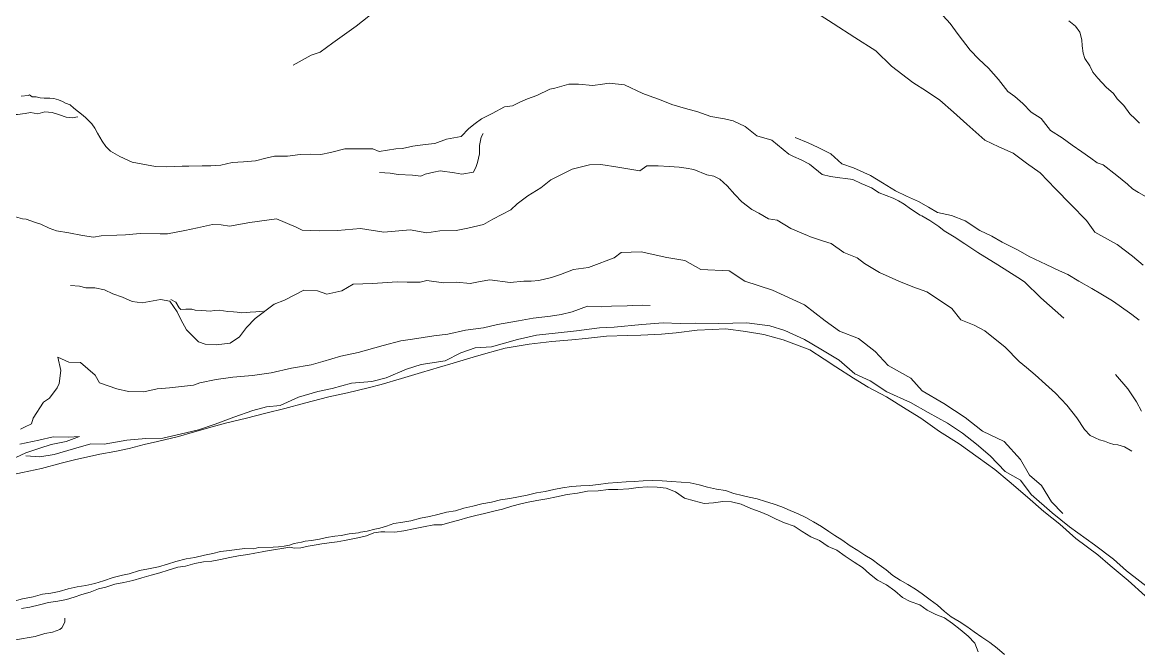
# Model space of a CAD drawing. Extents: x 683321 to 688873, y 7661944 to 7668387.
# Drawn here: x 687588.5 to 687874.3, y 7667466.3 to 7667626.8 of the extents above; entities that cross this region are included whole.
import ezdxf

# ---------------------------------------------------------------- set-up
doc = ezdxf.new("R2010")
doc.units = 0
doc.header["$MEASUREMENT"] = 0
doc.layers.add('01 CRESTA_Line', color=3, linetype='Continuous', lineweight=20)

msp = doc.modelspace()

# ---------------------------------------------------------------- linework, layer by layer
at = {"layer": '01 CRESTA_Line'}
for points in [[(687657.83, 7667615.82, 4318.94), (687662.48, 7667618.38, 4319.71), (687664.77, 7667619.17, 4320.18), (687667.99, 7667621.55, 4320.21), (687670.97, 7667623.69, 4320.25), (687673.96, 7667625.84, 4320.23), (687678.84, 7667629.62, 4320.22)], [(687790.67, 7667630.01, 4320.32), (687796.14, 7667626.47, 4320.3), (687801.61, 7667622.94, 4320.32), (687806.99, 7667619.51, 4320.29), (687811.02, 7667615.56, 4320.32), (687816.52, 7667611.45, 4320.33), (687819.96, 7667609.16, 4320.38), (687823.41, 7667606.87, 4320.43), (687826.89, 7667603.81, 4320.45), (687830.36, 7667600.75, 4320.42), (687834.9, 7667596.65, 4320.5), (687838.53, 7667594.99, 4320.51), (687842.15, 7667593.33, 4320.51), (687845.62, 7667590.81, 4320.52), (687849.09, 7667588.28, 4320.53), (687853.04, 7667584.23, 4320.53), (687856.99, 7667580.18, 4320.49), (687860.94, 7667576.12, 4320.44), (687863.07, 7667573.09, 4320.43), (687864.6, 7667572.26, 4320.08), (687868.79, 7667569.99, 4320.48), (687872.7, 7667566.94, 4320.38), (687875.51, 7667564.69, 4320.35)], [(687823.34, 7667629.49, 4329.97), (687826.09, 7667626.54, 4329.92), (687828.13, 7667623.72, 4329.93), (687831.21, 7667619.71, 4329.95), (687833.4, 7667617.4, 4329.96), (687835.86, 7667615.04, 4329.97), (687838.42, 7667612.14, 4329.95), (687840.78, 7667609.12, 4329.94), (687842.65, 7667607.83, 4329.93), (687844.66, 7667606.01, 4329.91), (687846.82, 7667603.81, 4329.91), (687849.34, 7667602.22, 4329.89), (687851.71, 7667599.1, 4329.86), (687854.69, 7667597.22, 4329.87), (687857.27, 7667595.36, 4329.92), (687859.73, 7667593.63, 4329.92), (687862.03, 7667592.01, 4329.93), (687863.7, 7667590.82, 4329.98), (687865.21, 7667590.34, 4329.95), (687868.74, 7667587.62, 4329.76), (687871.46, 7667585.38, 4329.5), (687872.78, 7667584.22, 4329.48), (687874.27, 7667583.24, 4329.5), (687877.46, 7667581.5, 4330.22)], [(687856.44, 7667627.18, 4340.49), (687858.15, 7667625.81, 4340.34), (687859.27, 7667624.25, 4340.07), (687859.76, 7667622.29, 4339.78), (687859.88, 7667620.82, 4338.93), (687860.08, 7667618.92, 4337.72), (687860.56, 7667617.51, 4336.94), (687861.85, 7667615.67, 4336.43), (687862.62, 7667614.07, 4335.87), (687863.89, 7667612.51, 4335.52), (687866.03, 7667610.21, 4335.28), (687867.84, 7667608.59, 4335.12), (687868.85, 7667607.27, 4334.78), (687870.5, 7667605.5, 4334.53), (687872.09, 7667603.37, 4334.52), (687873.46, 7667602.1, 4334.43), (687874.52, 7667600.99, 4334.41)], [(687855.13, 7667551.15, 4310.43), (687849.23, 7667556.34, 4310.43), (687845.07, 7667560.39, 4310.42), (687843.34, 7667561.53, 4310.4), (687838.22, 7667564.73, 4310.34), (687833.11, 7667567.93, 4310.4), (687829.85, 7667570.12, 4310.37), (687827.12, 7667571.95, 4310.04), (687824.52, 7667573.49, 4310.17), (687823.19, 7667574.61, 4310.47), (687820.82, 7667576.14, 4310.5), (687818.84, 7667577.34, 4310.42), (687818.38, 7667577.5, 4310.44), (687815.91, 7667579.12, 4310.48), (687814.24, 7667580.28, 4310.41), (687812.8, 7667581.12, 4310.27), (687811.49, 7667581.83, 4310.41), (687807.92, 7667583.16, 4310.57), (687805.96, 7667584.47, 4310.93), (687803.24, 7667585.6, 4310.86), (687801.17, 7667586.63, 4310.6), (687799.3, 7667586.89, 4310.6), (687797.8, 7667587.01, 4310.63), (687795.45, 7667587.32, 4310.48), (687793.27, 7667587.91, 4310.38), (687790.06, 7667590.48, 4310.3), (687787.87, 7667591.63, 4310.45), (687785.98, 7667592.46, 4310.6), (687784.79, 7667593.07, 4310.33), (687780.36, 7667596.66, 4310.49), (687776.58, 7667597.78, 4310.39), (687773.54, 7667600.14, 4310.49), (687770.51, 7667601.61, 4310.38), (687768.3, 7667602.12, 4310.39), (687764.75, 7667602.72, 4310.41), (687761.2, 7667603.99, 4310.19), (687758.88, 7667604.57, 4310.39), (687754.82, 7667605.8, 4310.4), (687751.68, 7667607.02, 4310.49), (687748.96, 7667607.97, 4310.53), (687747.38, 7667608.61, 4310.22), (687742.66, 7667610.8, 4310.14), (687738.75, 7667611.2, 4309.77), (687737.09, 7667610.98, 4309.71), (687734.56, 7667610.66, 4310.15), (687730.9, 7667611.01, 4309.8), (687728.47, 7667610.99, 4309.84), (687724.87, 7667609.99, 4310.06), (687723.55, 7667609.71, 4309.96), (687720.21, 7667608.11, 4310.04), (687717.85, 7667607.23, 4309.77), (687716.05, 7667606.49, 4309.74), (687714.05, 7667605.48, 4310.06), (687711.97, 7667605.19, 4310.1), (687708.78, 7667603.45, 4310.05), (687706.1, 7667602.08, 4310.24), (687704.49, 7667600.9, 4310.19), (687702.81, 7667599.68, 4310.23), (687700.83, 7667597.61, 4310.87), (687697.11, 7667596.88, 4310.23), (687694.15, 7667595.81, 4310.09), (687691.68, 7667595.55, 4310.26), (687688.53, 7667595.08, 4310.7), (687685.87, 7667594.53, 4310.91), (687684.1, 7667594.4, 4310.85), (687679.88, 7667593.78, 4311.01), (687678.27, 7667594.47, 4311.09), (687674.45, 7667594.46, 4310.92), (687671.06, 7667594.4, 4310.75), (687667.42, 7667593.46, 4311.14), (687664.98, 7667593.02, 4311.23), (687662.23, 7667593.04, 4311.05), (687659.68, 7667592.97, 4310.82), (687656.41, 7667592.53, 4310.74), (687653.04, 7667592.59, 4310.28), (687650.89, 7667592.09, 4310.58), (687648.19, 7667591.41, 4310.78), (687645.15, 7667591.11, 4310.41), (687642.24, 7667590.92, 4310.04), (687639.38, 7667590.3, 4310.34), (687636.81, 7667590.13, 4310.28), (687634.57, 7667590.11, 4310.1), (687631.14, 7667589.97, 4310.19), (687629.45, 7667590, 4310.07), (687625.32, 7667589.85, 4310.1), (687622.63, 7667589.94, 4310.15), (687616.66, 7667591.01, 4309.99), (687613.51, 7667592.44, 4309.66), (687611.11, 7667593.84, 4309.34), (687609.89, 7667595.06, 4309.36), (687608.98, 7667596.43, 4309.35), (687608.36, 7667597.43, 4309.68), (687607.74, 7667598.47, 4309.57), (687607.05, 7667599.72, 4309.65), (687606.33, 7667600.81, 4309.68), (687604.71, 7667602.49, 4309.68), (687603.68, 7667603.33, 4309.74), (687602.9, 7667603.91, 4309.74), (687601.67, 7667604.84, 4309.73), (687600.73, 7667605.66, 4309.83), (687599.56, 7667606.14, 4309.81), (687598.8, 7667606.56, 4309.99), (687597.78, 7667606.98, 4309.99), (687596.59, 7667607.28, 4309.99), (687595.53, 7667607.38, 4309.93), (687594.86, 7667607.37, 4309.87), (687594.09, 7667607.4, 4309.83), (687593.09, 7667607.47, 4309.66), (687592.08, 7667607.71, 4309.42), (687591.05, 7667607.77, 4309.28), (687590.32, 7667608.26, 4309.47), (687589.98, 7667608.08, 4309.28), (687588.2, 7667607.87, 4309.11)], [(687602.69, 7667602.6, 4308.94), (687601.31, 7667602.35, 4308.7), (687599.7, 7667602.57, 4308.64), (687598.07, 7667603.17, 4308.9), (687596.13, 7667603.74, 4308.99), (687594.29, 7667603.89, 4308.86), (687592.48, 7667603.37, 4308.73), (687590.59, 7667603.75, 4308.22), (687589.22, 7667603.44, 4307.86), (687587.26, 7667603.24, 4307.32), (687585.11, 7667603.21, 4306.63), (687584.14, 7667603.07, 4306.43), (687582.23, 7667602.6, 4306.19), (687580.8, 7667602.63, 4306), (687578.14, 7667602.17, 4305.97), (687576.9, 7667601.92, 4305.8), (687574.96, 7667601.06, 4305.48), (687572.63, 7667599.97, 4304.83), (687571.4, 7667599.17, 4304.55), (687570.11, 7667597.89, 4304.15), (687568.79, 7667597.16, 4303.98)], [(687679.98, 7667588.38, 4305.58), (687682.73, 7667588.19, 4305.55), (687684.75, 7667587.9, 4305.65), (687688.39, 7667587.71, 4305.94), (687690.53, 7667587.47, 4306.29), (687691.68, 7667587.93, 4306.47), (687693.83, 7667588.5, 4307.45), (687695.49, 7667588.82, 4308.11), (687699.2, 7667588.33, 4308.22), (687701.06, 7667587.94, 4308.33), (687704.06, 7667588.48, 4307.44), (687704.71, 7667589.9, 4307.39), (687705.05, 7667590.95, 4307.28), (687705.56, 7667593.16, 4307.17), (687705.57, 7667595.26, 4306.85), (687706.03, 7667597.44, 4305.84), (687706.48, 7667598.38, 4305.47)], [(687874.46, 7667550.6, 4316.5), (687872.53, 7667552.06, 4316.08), (687869.32, 7667554.39, 4315.69), (687867.63, 7667555.57, 4315.31), (687864.6, 7667557.37, 4314.99), (687862.29, 7667558.7, 4314.68), (687859.02, 7667560.59, 4314.25), (687856.21, 7667562.25, 4314.02), (687854.07, 7667563.25, 4313.49), (687850.62, 7667564.83, 4313.13), (687846.28, 7667566.93, 4312.61), (687843.45, 7667568.54, 4312.06), (687839.35, 7667570.6, 4312.4), (687836.74, 7667572.1, 4312.14), (687833.68, 7667573.55, 4311.82), (687829.92, 7667576.04, 4312.21), (687826.39, 7667577.35, 4312.16), (687822.83, 7667578.18, 4312.13), (687820.48, 7667579.52, 4312.12), (687817.94, 7667580.95, 4311.96), (687814.88, 7667582.35, 4311.87), (687812.04, 7667583.68, 4311.93), (687808.7, 7667585.71, 4312.1), (687805.62, 7667587.58, 4311.86), (687801.35, 7667589.56, 4311.7), (687798.36, 7667590.62, 4311.54), (687795.49, 7667593.18, 4311.75), (687792.28, 7667594.81, 4311.58), (687789.69, 7667596, 4311.61), (687786.34, 7667597.35, 4311.71)], [(687872.61, 7667517.09, 4300.62), (687870.67, 7667518.21, 4300.55), (687869, 7667518.72, 4300.3), (687867.95, 7667518.81, 4300.4), (687866.85, 7667519.18, 4300.37), (687865.54, 7667519.62, 4300.34), (687864.31, 7667519.99, 4300.32), (687863.15, 7667520.51, 4300.23), (687861.94, 7667521.08, 4300.32), (687860.41, 7667522.62, 4300.21), (687858.46, 7667525.62, 4300.13), (687855.92, 7667528.89, 4300.1), (687853.01, 7667531.91, 4300.07), (687850.43, 7667534.26, 4300.1), (687847.84, 7667536.6, 4300.14), (687845.6, 7667538.53, 4299.9), (687843.71, 7667540.05, 4300.08), (687840.12, 7667543.73, 4299.99), (687834.91, 7667547.87, 4299.9), (687832.18, 7667549.33, 4300.03), (687828.78, 7667550.68, 4300.03), (687826.51, 7667553.57, 4300.03), (687823.29, 7667555.72, 4300.02), (687820.07, 7667557.86, 4300.06), (687816.52, 7667559.17, 4300.14), (687812.91, 7667560.59, 4300.15), (687807.99, 7667562.79, 4300.23), (687804.09, 7667565.12, 4300.26), (687802.21, 7667566.56, 4300.1), (687798.87, 7667567.96, 4300.26), (687795.62, 7667570.22, 4299.85), (687793.65, 7667570.8, 4300.22), (687790.27, 7667571.91, 4300.22), (687789.53, 7667572.3, 4300.17), (687785.29, 7667574.04, 4300.16), (687781.73, 7667576.19, 4300.18), (687779.56, 7667576.55, 4300.14), (687777.04, 7667578.01, 4300.42), (687775.27, 7667578.91, 4300.19), (687772.73, 7667580.89, 4300.01), (687770.93, 7667582.79, 4300.36), (687768.96, 7667585, 4300.39), (687767.06, 7667586.7, 4300.43), (687765.58, 7667587.48, 4300.41), (687763.78, 7667587.82, 4300.36), (687760.47, 7667589.14, 4300.41), (687758.49, 7667589.49, 4300.07), (687756.64, 7667589.79, 4300.05), (687754.15, 7667589.9, 4299.82), (687751.32, 7667590.13, 4299.68), (687748.36, 7667590.06, 4299.84), (687746.58, 7667588.83, 4300.06), (687740.97, 7667589.79, 4300.07), (687736.63, 7667590.46, 4300.3), (687733.76, 7667590.35, 4300.34), (687729.27, 7667589.28, 4300.54), (687726.06, 7667587.62, 4300.32), (687723.79, 7667586.52, 4300.38), (687721.3, 7667584.5, 4300.58), (687717.9, 7667582.39, 4300.39), (687715.18, 7667580.33, 4301.13), (687713.54, 7667578.82, 4301.3), (687708.97, 7667576.42, 4301.29), (687706.57, 7667575.07, 4301.52), (687702.6, 7667574.16, 4301.01), (687699.57, 7667573.57, 4301.12), (687695.42, 7667573.42, 4301.22), (687692.11, 7667572.95, 4300.84), (687687.84, 7667573.74, 4301.44), (687681.1, 7667573.09, 4301.42), (687675.07, 7667574.1, 4300.77), (687669.17, 7667573.52, 4300.38), (687664.58, 7667573.5, 4300.45), (687660.18, 7667573.62, 4300.31), (687658.65, 7667574.42, 4300.41), (687653.59, 7667576.5, 4300.38), (687646.76, 7667575.6, 4300.28), (687641.58, 7667574.63, 4299.67), (687639.39, 7667574.99, 4300.37), (687637.19, 7667575.04, 4300.88), (687633.34, 7667574.19, 4300.54), (687630.09, 7667573.58, 4300.15), (687625.67, 7667572.71, 4300.38), (687623.84, 7667572.7, 4300.33), (687618.66, 7667572.74, 4299.92), (687614.96, 7667572.44, 4299.59), (687612.71, 7667572.32, 4299.23), (687608.74, 7667572.14, 4298.6), (687606.78, 7667571.83, 4298.47), (687603.89, 7667572.23, 4298.38), (687600.44, 7667572.94, 4298.31), (687597.29, 7667573.42, 4298.08), (687595.35, 7667574.13, 4298.43), (687593.24, 7667575.17, 4298.66), (687591.9, 7667575.58, 4298.46), (687589.46, 7667576.46, 4298.33), (687588.53, 7667576.49, 4298.34), (687586.73, 7667577.06, 4298.43)], [(687854.9, 7667501.17, 4290.35), (687852.03, 7667504.15, 4290.3), (687849.48, 7667508.29, 4290.79), (687846.34, 7667510.93, 4290.26), (687844.03, 7667514.96, 4289.54), (687839.91, 7667519.56, 4289.58), (687834.32, 7667522.18, 4289.56), (687829.94, 7667525.68, 4289.45), (687824.42, 7667529.31, 4289.45), (687818.88, 7667532.5, 4289.33), (687815.95, 7667535.75, 4289.21), (687810.15, 7667539, 4288.99), (687806.87, 7667542.61, 4288.93), (687802.59, 7667545.91, 4288.84), (687797.75, 7667547.78, 4288.72), (687794.08, 7667550.45, 4288.63), (687788.8, 7667554.56, 4288.52), (687780.55, 7667558.31, 4288.39), (687773.53, 7667560.6, 4288.43), (687769.52, 7667563.22, 4288.43), (687762.23, 7667563.53, 4288.35), (687758.16, 7667565.9, 4288.35), (687753.52, 7667566.66, 4288.32), (687746.98, 7667568.12, 4288.37), (687741.83, 7667567.9, 4288.32), (687740, 7667566.53, 4288.41), (687734.19, 7667564.34, 4288.36), (687733.43, 7667564.1, 4288.52), (687729.63, 7667563.6, 4288.56), (687726.32, 7667562.29, 4288.51), (687723.97, 7667561.54, 4288.37), (687720.75, 7667560.73, 4288.71), (687718.83, 7667560.56, 4288.76), (687716.88, 7667560.6, 4288.68), (687713.4, 7667560.24, 4288.45), (687708.23, 7667560.93, 4288.32), (687705.74, 7667560.47, 4288.65), (687703.17, 7667559.96, 4289.32), (687699.66, 7667560.3, 4289.34), (687696.31, 7667560.19, 4289.09), (687692.06, 7667560.72, 4288.8), (687690.36, 7667560.32, 4288.95), (687687, 7667560.3, 4289.19), (687684.49, 7667560.44, 4288.97), (687678.14, 7667560.03, 4289.04), (687673.23, 7667559.79, 4288.94), (687670.33, 7667558.07, 4289.17), (687666.5, 7667557.28, 4289.26), (687664.11, 7667558.14, 4289.25), (687660.62, 7667558.28, 4288.75), (687655.66, 7667555.75, 4289.47), (687652.97, 7667554.73, 4288.54), (687648.17, 7667551.06, 4288.51), (687645.89, 7667548.71, 4288.27), (687644.1, 7667546.36, 4288.41), (687641.75, 7667544.76, 4288.12), (687638.11, 7667544.3, 4288.1), (687635.36, 7667544.49, 4288.52), (687633.61, 7667545.09, 4288.56), (687630.59, 7667548.13, 4286.94), (687629.06, 7667550.75, 4287.86), (687628.14, 7667552.76, 4288.07), (687626.31, 7667555.47, 4289.05), (687623.93, 7667555.87, 4289.27), (687621.05, 7667555.41, 4289.24), (687619.22, 7667555.08, 4289.66), (687616.67, 7667555.38, 4289.3), (687614.18, 7667556.45, 4289.53), (687611.72, 7667557.36, 4289.21), (687609.59, 7667558.38, 4289.27), (687607.05, 7667558.85, 4289.49), (687604.76, 7667558.92, 4289.54), (687603.18, 7667559.27, 4289.26), (687600.81, 7667559.45, 4288.57)], [(687588.09, 7667522.75, 4268.56), (687589.08, 7667523.23, 4268.6), (687590.85, 7667524.12, 4270.26), (687591.27, 7667525.58, 4270.88), (687593.96, 7667529.59, 4271.92), (687595.47, 7667530.67, 4272.4), (687597.46, 7667533.28, 4273.72), (687597.99, 7667534.41, 4274.09), (687598.38, 7667537.7, 4275.26), (687597.6, 7667541.11, 4277.59), (687600.43, 7667539.86, 4279.13), (687603.45, 7667539.75, 4279.98), (687607.19, 7667536.54, 4280.06), (687608.28, 7667534.6, 4280.03), (687612.75, 7667533.02, 4279.9), (687615.66, 7667532.4, 4280.53), (687619.66, 7667532.25, 4280.07), (687623.07, 7667533, 4279.77), (687626.2, 7667533.3, 4279.98), (687632.36, 7667533.96, 4280.04), (687633.94, 7667534.55, 4280.02), (687638.14, 7667535.4, 4280.31), (687642.45, 7667536, 4280.37), (687647.41, 7667536.46, 4280.03), (687652.24, 7667537.17, 4279.77), (687657.44, 7667538.33, 4279.72), (687662.43, 7667539.22, 4279.97), (687665.48, 7667540.04, 4280.08), (687670.03, 7667541.39, 4279.94), (687674.47, 7667542.34, 4279.59), (687680.91, 7667544.13, 4279.97), (687685.4, 7667545.33, 4280.16), (687688.42, 7667545.74, 4280.22), (687693.85, 7667546.57, 4280.21), (687697.42, 7667547.06, 4280.02), (687701.94, 7667548.05, 4280.21), (687706.61, 7667548.68, 4280.36), (687710.18, 7667549.5, 4280.09), (687715.51, 7667550.42, 4280.15), (687719.28, 7667551.1, 4280.13), (687723.7, 7667551.64, 4280.03), (687726.46, 7667552.06, 4280.13), (687729.27, 7667552.71, 4280.52), (687733.17, 7667554.16, 4281), (687736.73, 7667554.06, 4280.65), (687739.37, 7667554.15, 4280.29), (687743.33, 7667554.3, 4279.69), (687744.65, 7667554.36, 4279.49), (687747.21, 7667554.42, 4279.12), (687749.25, 7667554.4, 4278.61)], [(687626.58, 7667555.89, 4289.4), (687627.78, 7667555.25, 4289.47), (687628.63, 7667553.78, 4289.61), (687629.07, 7667553.36, 4289.45), (687630.36, 7667553.44, 4289.4), (687631.88, 7667553.43, 4289.36), (687632.75, 7667553.16, 4289.44), (687634.49, 7667553.06, 4289.42), (687636.66, 7667552.92, 4289.45), (687637.67, 7667553.05, 4289.51), (687638.9, 7667553.18, 4289.39), (687641.09, 7667552.84, 4289.47), (687642.6, 7667552.77, 4289.41), (687643.48, 7667552.66, 4289.45), (687644.56, 7667552.52, 4289.44), (687645.94, 7667552.53, 4289.53), (687646.86, 7667552.69, 4289.61), (687648.32, 7667552.71, 4289.55), (687650.21, 7667552.87, 4289.54)], [(687875.96, 7667480.08, 4292.98), (687871.67, 7667484.02, 4292.43), (687867.02, 7667487.87, 4291.88), (687863.86, 7667490.57, 4291.24), (687858.19, 7667494.77, 4290.99), (687854.13, 7667498.39, 4290.36), (687850.02, 7667501.7, 4289.83), (687845.87, 7667505.34, 4289.38), (687841.17, 7667509.35, 4288.88), (687837.53, 7667512.37, 4288.25), (687833.25, 7667515.48, 4287.88), (687828.4, 7667519, 4287.38), (687823.36, 7667522.16, 4286.87), (687818.52, 7667525.56, 4286.34), (687814.83, 7667527.84, 4285.88), (687809.74, 7667530.96, 4285.44), (687805.07, 7667533.47, 4285.18), (687801.3, 7667535.78, 4284.96), (687796.8, 7667538.63, 4284.56), (687793.82, 7667540.65, 4284.32), (687790.09, 7667543, 4283.81), (687783.32, 7667545.56, 4283.36), (687778.34, 7667546.91, 4282.92), (687773.68, 7667547.73, 4282.62), (687768.61, 7667548.41, 4282.34), (687765.09, 7667548.22, 4281.93), (687761.25, 7667548.03, 4281.71), (687755.9, 7667547.41, 4281.3), (687752.15, 7667547, 4281.05), (687746.86, 7667546.77, 4280.72), (687743.42, 7667546.67, 4280.36), (687738.09, 7667546.51, 4279.99), (687732.72, 7667545.89, 4279.76), (687729.24, 7667545.59, 4279.4), (687724.09, 7667545.17, 4279.01), (687718.28, 7667544.45, 4278.5), (687712.1, 7667543.45, 4278.1), (687707.19, 7667542.05, 4277.85), (687703.93, 7667541.13, 4277.46), (687698.84, 7667539.63, 4276.9), (687695.31, 7667538.55, 4276.6), (687690.72, 7667537.21, 4276.15), (687685.58, 7667535.67, 4275.72), (687680.38, 7667534.15, 4275.22), (687677.09, 7667533.32, 4274.77), (687671.77, 7667532.03, 4274.47), (687667.03, 7667530.99, 4274), (687660.78, 7667529.35, 4273.53), (687655.7, 7667528, 4273.01), (687650.89, 7667526.79, 4272.34), (687645.91, 7667525.5, 4271.7), (687640.56, 7667524.27, 4271.14), (687637.14, 7667523.34, 4270.76), (687632, 7667521.9, 4270.22), (687628.48, 7667520.82, 4269.92), (687623.11, 7667519.54, 4269.54), (687619.67, 7667518.77, 4268.94), (687615.89, 7667517.82, 4268.43), (687612.21, 7667517.03, 4268.05), (687608.4, 7667516.33, 4267.65), (687601.91, 7667514.91, 4267.1), (687598.47, 7667514.01, 4266.71), (687593.42, 7667512.66, 4266.16), (687588.53, 7667511.67, 4265.76), (687583.39, 7667510.49, 4265.25)], [(687877.23, 7667481.79, 4292.78), (687871.22, 7667486.49, 4292.26), (687867.9, 7667489.5, 4291.6), (687863.03, 7667493.1, 4291.26), (687856.63, 7667497.75, 4290.68), (687852.2, 7667501.36, 4289.98), (687846.78, 7667506.04, 4289.47), (687844.08, 7667509.65, 4288.93), (687840.16, 7667511.93, 4288.47), (687836.34, 7667515.89, 4288.17), (687832.76, 7667518.9, 4287.73), (687829.22, 7667521.68, 4287.11), (687825.36, 7667524.26, 4286.54), (687820.4, 7667527, 4286.36), (687815.94, 7667529.58, 4286.05), (687809.87, 7667532.27, 4285.73), (687805.58, 7667535.08, 4285.32), (687801.69, 7667536.86, 4285.03), (687797.63, 7667540.4, 4284.67), (687792.97, 7667543.17, 4284.3), (687788.73, 7667545.65, 4283.73), (687783.73, 7667547.97, 4283.22), (687779.86, 7667549.19, 4282.62), (687774.04, 7667549.95, 4282.51), (687766.85, 7667549.77, 4282.21), (687760.97, 7667549.85, 4281.77), (687756.97, 7667549.72, 4281.37), (687752.56, 7667549.89, 4280.65), (687747.16, 7667549.53, 4280.43), (687740.06, 7667548.78, 4280.28), (687736.32, 7667548.68, 4279.83), (687730.39, 7667547.86, 4279.53), (687724.94, 7667547.26, 4279.09), (687720.14, 7667546.73, 4278.5), (687715.29, 7667545.7, 4278.24), (687708.67, 7667543.75, 4277.94), (687704.49, 7667543.5, 4277.41), (687700.8, 7667542.26, 4277), (687696.78, 7667540.23, 4276.73), (687690.65, 7667539.3, 4276.39), (687686.86, 7667538.1, 4275.88), (687681.67, 7667535.89, 4275.38), (687678.03, 7667534.9, 4274.97), (687672.76, 7667534.49, 4274.64), (687667.84, 7667533.15, 4274.28), (687664.15, 7667532.4, 4273.93), (687659.19, 7667530.95, 4273.58), (687654.51, 7667528.82, 4273.04), (687651.02, 7667528.46, 4272.46), (687647.56, 7667527.52, 4271.92), (687642.64, 7667525.83, 4271.59), (687637.91, 7667523.98, 4271.06), (687633.63, 7667522.59, 4270.62), (687628.91, 7667521.46, 4270.18), (687624.49, 7667520.45, 4269.84), (687620.12, 7667520.32, 4269.18), (687615.28, 7667519.91, 4268.51), (687609.43, 7667518.91, 4268), (687606.05, 7667518.95, 4267.39), (687601.63, 7667517.69, 4267.01), (687596.68, 7667516.28, 4266.63), (687592.98, 7667515.61, 4266.11), (687589.39, 7667515.88, 4265.78)], [(687868.37, 7667536.71, 4310.51), (687871.53, 7667533.08, 4310.48), (687873.74, 7667529.72, 4310.17), (687875.05, 7667527.37, 4310.31)], [(687585.54, 7667514.87, 4265.55), (687589.38, 7667516.7, 4266.25), (687592.96, 7667517.83, 4267.05), (687595.9, 7667518.82, 4267.33), (687599.75, 7667519.61, 4267.73), (687603.12, 7667520.87, 4268.37), (687600.39, 7667520.67, 4268.09), (687596.41, 7667520.72, 4267.19), (687592.75, 7667519.93, 4266.6), (687587.91, 7667518.85, 4265.78)], [(687839.99, 7667465.12, 4291.41), (687838.13, 7667466.66, 4291.25), (687836.24, 7667468.13, 4291), (687834.15, 7667469.48, 4290.86), (687832.21, 7667470.88, 4290.62), (687830.31, 7667472.23, 4290.43), (687828.37, 7667473.48, 4290.27), (687826.35, 7667474.68, 4289.88), (687824.61, 7667476.08, 4289.76), (687822.82, 7667477.73, 4289.45), (687820.94, 7667479.06, 4289.27), (687818.86, 7667480.58, 4289.01), (687817.17, 7667481.8, 4288.78), (687815.23, 7667482.99, 4288.5), (687813.29, 7667484.08, 4288.26), (687811.42, 7667485.28, 4288.01), (687809.68, 7667486.73, 4287.82), (687807.9, 7667488.04, 4287.56), (687806.1, 7667489.34, 4287.35), (687804.22, 7667490.51, 4287.11), (687802.4, 7667491.66, 4286.9), (687800.44, 7667492.87, 4286.57), (687798.32, 7667494.4, 4286.26), (687796.55, 7667495.54, 4286.02), (687795.02, 7667496.58, 4285.89), (687793.11, 7667497.82, 4285.63), (687791.09, 7667499, 4285.4), (687789.13, 7667500.14, 4285.17), (687787.11, 7667501.05, 4284.95), (687785.08, 7667501.94, 4284.71), (687782.96, 7667502.87, 4284.43), (687780.78, 7667503.65, 4284.21), (687778.77, 7667504.2, 4283.96), (687776.67, 7667504.9, 4283.66), (687774.62, 7667505.3, 4283.4), (687772.78, 7667505.77, 4283.18), (687770.66, 7667506.28, 4282.97), (687768.5, 7667507.07, 4282.73), (687766.23, 7667507.4, 4282.53), (687763.96, 7667507.89, 4282.26), (687761.79, 7667508.48, 4282.09), (687759.49, 7667508.97, 4281.79), (687757.16, 7667509.17, 4281.55), (687754.69, 7667509.34, 4281.35), (687752.34, 7667509.48, 4281.12), (687749.97, 7667509.6, 4280.85), (687747.48, 7667509.48, 4280.6), (687745.2, 7667509.34, 4280.34), (687743.09, 7667509.22, 4280.15), (687740.8, 7667509.1, 4280), (687738.48, 7667508.91, 4279.71), (687736.03, 7667508.58, 4279.45), (687733.81, 7667508.32, 4279.23), (687731.48, 7667508.23, 4279.03), (687729.11, 7667508.09, 4278.78), (687726.84, 7667507.74, 4278.56), (687724.62, 7667507.28, 4278.34), (687722.4, 7667506.75, 4278.05), (687720.15, 7667506.41, 4277.85), (687717.74, 7667505.84, 4277.61), (687715.55, 7667505.42, 4277.37), (687713.35, 7667504.98, 4277.23), (687710.9, 7667504.63, 4276.98), (687708.63, 7667504.09, 4276.81), (687706.13, 7667503.65, 4276.54), (687703.83, 7667503.03, 4276.28), (687701.56, 7667502.51, 4276.1), (687699.38, 7667501.87, 4275.94), (687697.07, 7667501.46, 4275.55), (687694.93, 7667500.88, 4275.34), (687692.79, 7667500.42, 4275.09), (687690.44, 7667499.92, 4274.88), (687687.95, 7667499.26, 4274.58), (687685.96, 7667498.92, 4274.41), (687683.61, 7667498.55, 4274.18), (687681.72, 7667497.87, 4274.37), (687680.05, 7667497.38, 4274.26), (687678.8, 7667497.14, 4274.15), (687676.79, 7667496.67, 4273.95), (687675.09, 7667496.36, 4273.89), (687674.58, 7667496.23, 4273.68), (687672.16, 7667495.93, 4273.5), (687670.16, 7667495.49, 4273.43), (687668.55, 7667495.38, 4273.27), (687666.41, 7667495.05, 4273.03), (687664.56, 7667494.62, 4272.89), (687662.58, 7667494.22, 4272.71), (687660.91, 7667494.03, 4272.6), (687659.96, 7667493.81, 4272.36), (687658.11, 7667493.44, 4272.24), (687656.96, 7667493.04, 4272.16), (687655.51, 7667492.82, 4272.04), (687654.07, 7667492.61, 4271.83), (687652.72, 7667492.55, 4271.59), (687648.96, 7667492.45, 4270.84), (687647.76, 7667492.13, 4270.71), (687645.47, 7667492.19, 4270.36), (687643.42, 7667491.95, 4270.24), (687641.58, 7667491.66, 4269.95), (687639.23, 7667491.39, 4269.74), (687637.26, 7667490.88, 4269.53), (687635.17, 7667490.49, 4269.38), (687632.71, 7667489.93, 4268.96), (687630.48, 7667489.55, 4268.82), (687627.86, 7667488.91, 4268.51), (687625.72, 7667488.23, 4268.37), (687623.34, 7667487.51, 4268.16), (687620.82, 7667487.02, 4268), (687618.52, 7667486.57, 4267.8), (687615.9, 7667485.72, 4267.56), (687614.19, 7667485.35, 4267.34), (687611.79, 7667484.75, 4267.07), (687609.31, 7667483.94, 4266.77), (687607.09, 7667483.26, 4266.56), (687604.79, 7667482.72, 4266.31), (687602.59, 7667482.36, 4266.06), (687600.28, 7667481.86, 4265.84), (687597.92, 7667481.22, 4265.57), (687595.82, 7667480.77, 4265.24), (687593.7, 7667480.48, 4264.97), (687591.28, 7667479.86, 4264.73), (687588.53, 7667479.32, 4264.42), (687586.1, 7667478.67, 4264.11)], [(687588.28, 7667476.83, 4264.44), (687590.48, 7667477.16, 4264.68), (687592.9, 7667477.81, 4265.01), (687595.23, 7667478.36, 4265.21), (687597.57, 7667478.73, 4265.48), (687599.8, 7667479.11, 4265.79), (687601.78, 7667479.75, 4266), (687603.74, 7667480.42, 4266.2), (687605.86, 7667481.06, 4266.34), (687608.01, 7667481.9, 4266.58), (687609.92, 7667482.28, 4266.82), (687612.23, 7667483.04, 4267.02), (687614.47, 7667483.51, 4267.33), (687616.78, 7667484, 4267.63), (687619.14, 7667484.7, 4267.82), (687621.46, 7667485.39, 4268.03), (687623.7, 7667486, 4268.22), (687625.82, 7667486.63, 4268.49), (687628.34, 7667487.46, 4268.57), (687630.3, 7667487.69, 4268.77), (687632.66, 7667488.33, 4268.95), (687634.91, 7667488.8, 4269.15), (687637.05, 7667488.92, 4269.36), (687639.24, 7667489.42, 4269.65), (687641.65, 7667489.86, 4269.91), (687643.9, 7667490.28, 4270.14), (687646.23, 7667490.65, 4270.23), (687648.06, 7667490.99, 4270.47), (687649.94, 7667491.34, 4270.77), (687650.8, 7667491.49, 4270.78), (687656.97, 7667492.56, 4271.85), (687658.1, 7667492.27, 4272.12), (687659.84, 7667492.4, 4272.1), (687661.73, 7667492.76, 4272.28), (687663.71, 7667493.14, 4272.57), (687665.18, 7667493.42, 4272.71), (687667.06, 7667493.68, 4272.9), (687669.09, 7667493.93, 4272.98), (687671.01, 7667494.22, 4273.09), (687673.11, 7667494.65, 4273.12), (687674.87, 7667494.99, 4273.47), (687676.6, 7667495.45, 4273.67), (687678.48, 7667496.18, 4273.95), (687680.3, 7667496.46, 4274.22), (687681.34, 7667496.48, 4274.35), (687683.9, 7667496.38, 4274.09), (687686.19, 7667496.72, 4274.33), (687688.67, 7667497.25, 4274.49), (687691.24, 7667497.73, 4274.71), (687693.89, 7667498.27, 4275), (687695.92, 7667498.26, 4275.43), (687697.98, 7667498.84, 4275.57), (687700.3, 7667499.44, 4275.74), (687702.54, 7667500.14, 4275.95), (687704.59, 7667500.68, 4276.14), (687706.87, 7667501.17, 4276.32), (687709.19, 7667501.76, 4276.61), (687711.41, 7667502.24, 4276.81), (687713.82, 7667503.01, 4276.99), (687716.1, 7667503.58, 4277.26), (687717.98, 7667504.05, 4277.48), (687720.22, 7667504.51, 4277.69), (687722.76, 7667504.94, 4277.95), (687725.29, 7667505.43, 4278.24), (687728.02, 7667506.03, 4278.51), (687730.69, 7667506.39, 4278.81), (687733.21, 7667506.83, 4279.08), (687735.91, 7667506.96, 4279.34), (687738.56, 7667507.27, 4279.6), (687741.01, 7667507.26, 4279.85), (687743.75, 7667507.49, 4280.09), (687746.14, 7667507.79, 4280.33), (687748.49, 7667508, 4280.64), (687751.05, 7667507.87, 4280.83), (687753.36, 7667507.64, 4281.1), (687755.77, 7667506.7, 4281.21), (687758.05, 7667505.1, 4281.3), (687760.53, 7667504.36, 4281.54), (687763.11, 7667503.75, 4281.86), (687765.48, 7667503.87, 4282.11), (687767.84, 7667504.26, 4282.4), (687770.09, 7667504.15, 4282.8), (687772.55, 7667503.52, 4283.13), (687775.02, 7667502.44, 4283.4), (687777.44, 7667501.59, 4283.59), (687779.47, 7667500.7, 4283.92), (687781.52, 7667499.68, 4284.13), (687783.62, 7667498.74, 4284.4), (687786.13, 7667497.89, 4284.59), (687788.2, 7667496.58, 4284.91), (687790.42, 7667495.16, 4285.2), (687792.62, 7667494.2, 4285.57), (687794.82, 7667492.74, 4285.75), (687797.07, 7667491.8, 4286.11), (687799.15, 7667490.26, 4286.47), (687801.47, 7667488.71, 4286.76), (687803.65, 7667487.35, 4287.11), (687805.44, 7667485.7, 4287.3), (687807.46, 7667484.09, 4287.6), (687809.72, 7667482.94, 4287.86), (687811.85, 7667481.39, 4288.1), (687813.86, 7667479.7, 4288.37), (687815.84, 7667478.62, 4288.79), (687818.31, 7667477.77, 4289.04), (687820.18, 7667476.45, 4289.31), (687822.42, 7667475.34, 4289.57), (687824.64, 7667474.43, 4289.8), (687826.66, 7667473.03, 4290.09), (687828.64, 7667471.47, 4290.34), (687830.63, 7667469.78, 4290.55), (687832.4, 7667467.96, 4290.75), (687833.25, 7667465.76, 4290.94)], [(687577.63, 7667469.93, 4256.87), (687579.78, 7667468.73, 4257.38), (687581.15, 7667468.21, 4258.41), (687582.99, 7667468, 4259.42), (687584.27, 7667468.05, 4260.06), (687586.76, 7667468.82, 4260.1), (687591.81, 7667469.72, 4260.33), (687594.3, 7667470.47, 4259.85), (687596.28, 7667470.81, 4259.89), (687598.1, 7667471.46, 4259.58), (687598.6, 7667471.92, 4258.9), (687599.4, 7667473.35, 4258.63), (687599.42, 7667474.4, 4258.49)]]:
    msp.add_polyline3d(points, dxfattribs=at)

doc.saveas('drawing.dxf')
